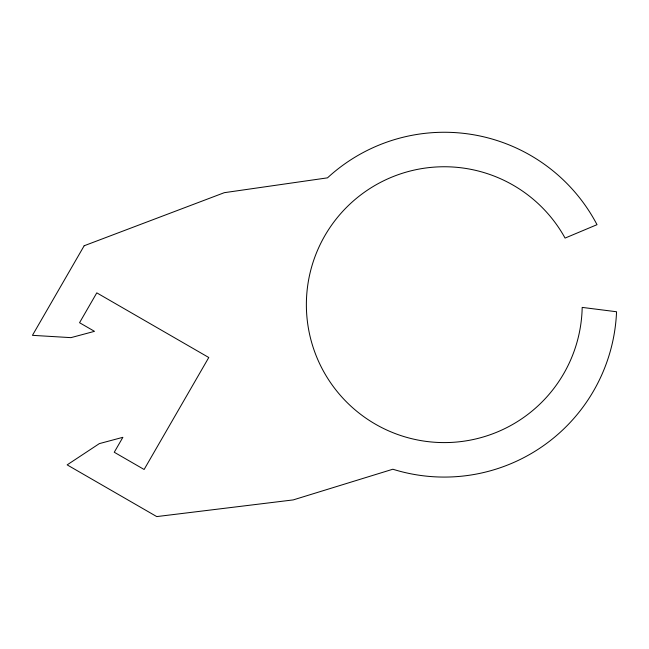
<?xml version="1.0" encoding="UTF-8"?>
<svg xmlns="http://www.w3.org/2000/svg" width="649" height="649" viewBox="0 0 649 649"><rect width="100%" height="100%" fill="white"/><g stroke="black" fill="none" stroke-linecap="round" stroke-linejoin="round"><path stroke-width="0.97" d="M84.175 245.752L32.45 335.338L70.936 337.642L94.486 331.339L79.551 322.715L96.79 292.853L208.775 357.51L144.119 469.487L114.256 452.248L122.88 437.312L99.329 443.624L67.155 464.871L156.742 516.588L293.218 499.908L392.856 469.227A172.407 172.407 0 0 0 616.55 311.755L582.185 307.399A137.929 137.929 0 0 1 394.568 433.321A137.929 137.929 0 0 1 340.409 213.943A137.929 137.929 0 0 1 565.076 238.086L597.015 224.676A172.407 172.407 0 0 0 327.494 177.85L224.303 192.68L84.175 245.752"/></g></svg>
